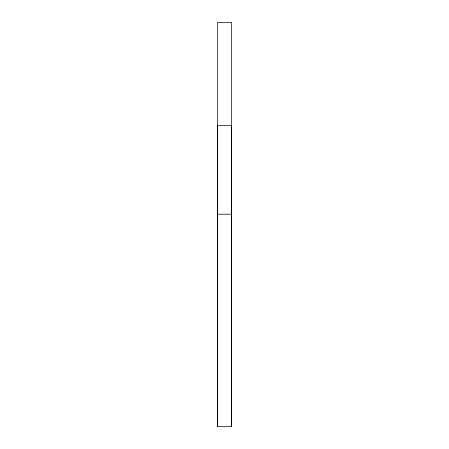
<?xml version="1.0" encoding="UTF-8"?>
<svg xmlns="http://www.w3.org/2000/svg" width="449" height="449" viewBox="0 0 449 449"><rect width="100%" height="100%" fill="white"/><g stroke="black" fill="none" stroke-linecap="round" stroke-linejoin="round"><path stroke-width="0.67" d="M217.367 426.55L217.367 125.456L231.633 125.456L231.633 426.55L217.367 426.55L217.367 22.45L231.633 22.45L231.633 426.55M217.367 214.201L231.633 214.201"/></g></svg>
